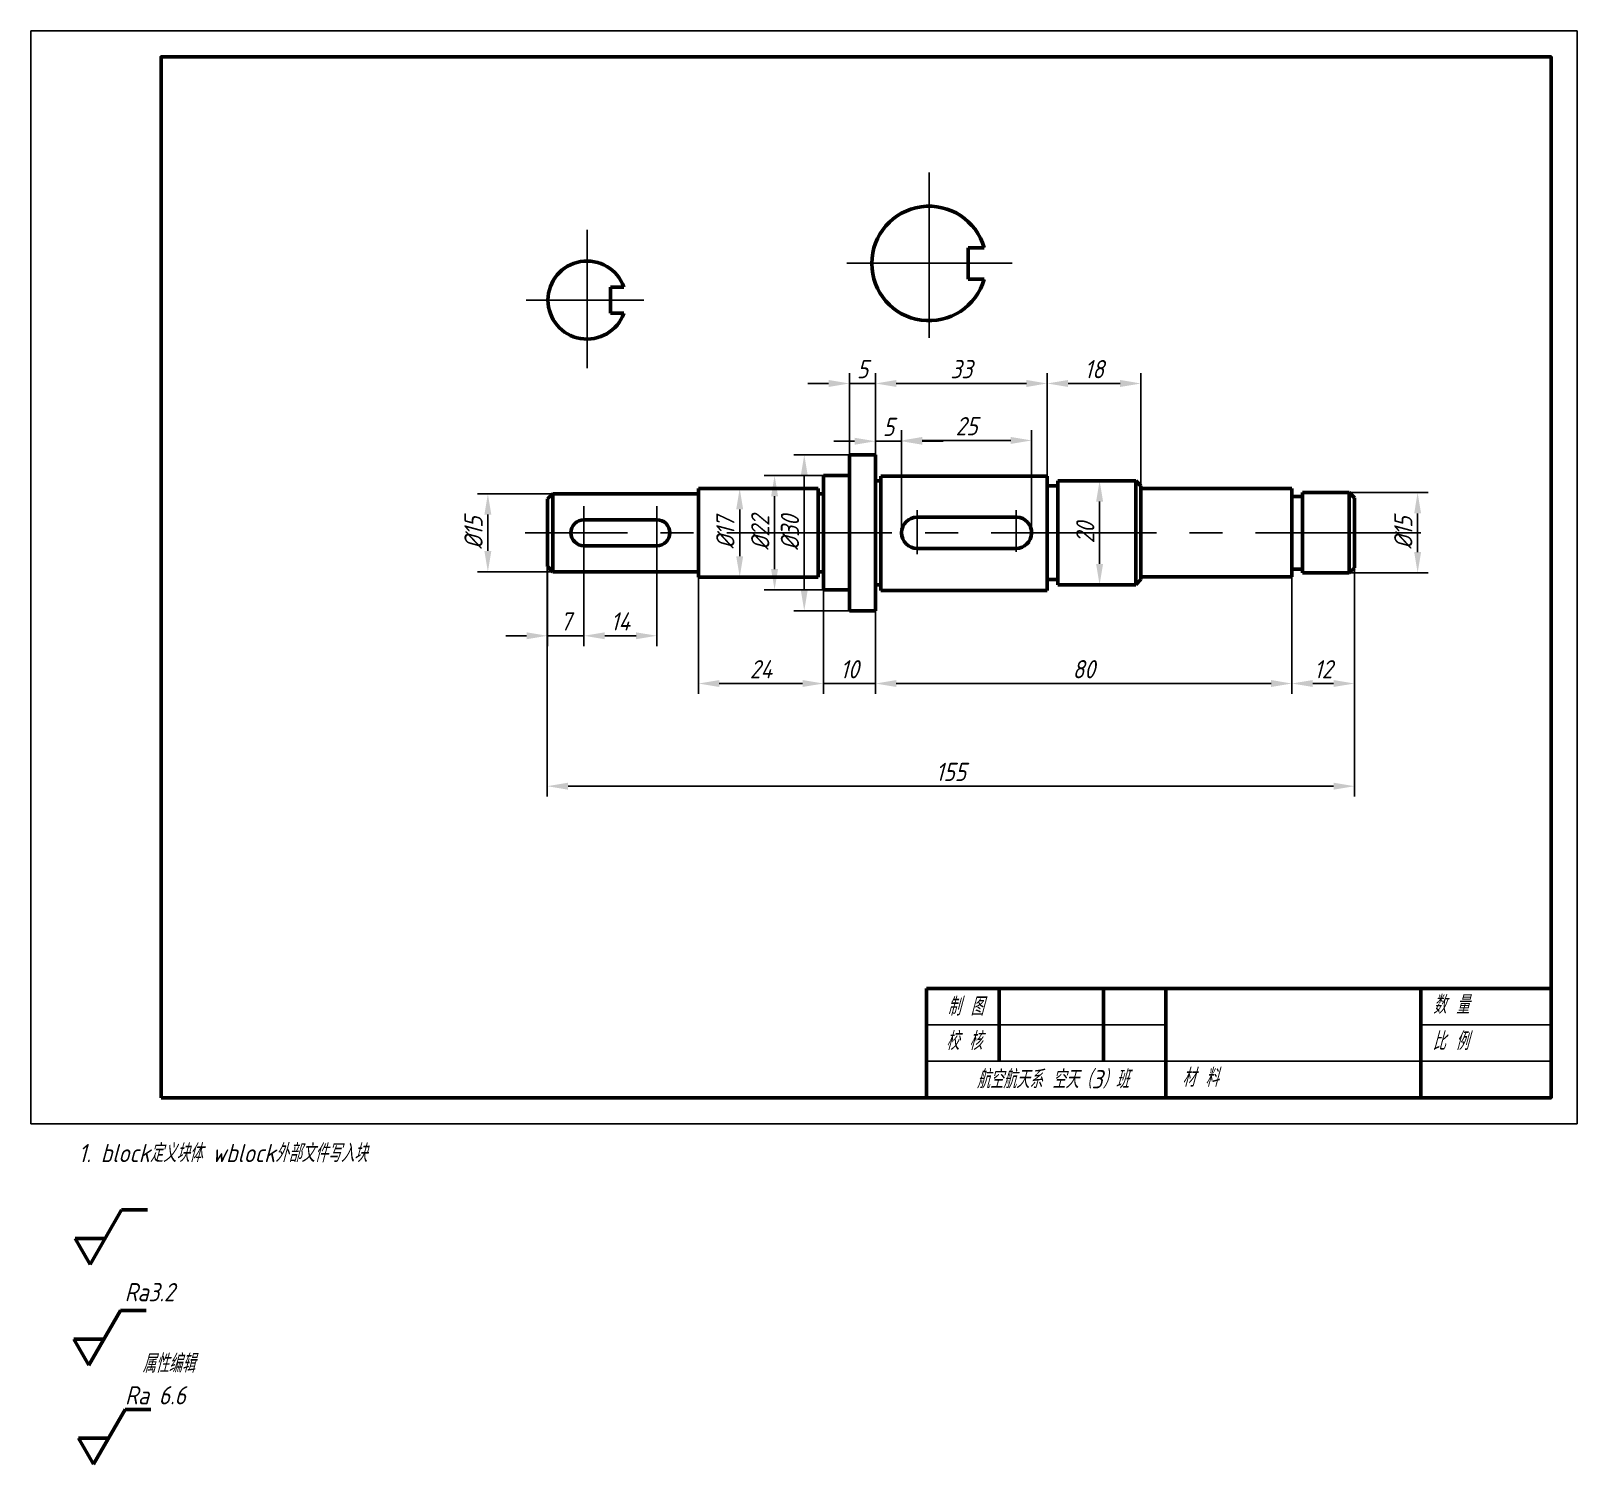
# Model space of a CAD drawing. Header units: millimetres. Extents: x 0 to 297, y -65 to 210.
import ezdxf

# ---------------------------------------------------------------- set-up
doc = ezdxf.new("R2010")
doc.units = ezdxf.units.MM
doc.header["$PDMODE"] = 35
doc.linetypes.add('CENTER', pattern=[50.8, 31.75, -6.35, 6.35, -6.35])
for name, color, linetype, lineweight in [('文字标注', 7, 'Continuous', 25), ('点画线', 1, 'CENTER', 25), ('粗实线', 7, 'Continuous', 50), ('粗实线 @ 1', 7, 'Continuous', 50), ('细实线', 3, 'Continuous', 25)]:
    doc.layers.add(name, color=color, linetype=linetype, lineweight=lineweight)
doc.styles.add('国标汉字', font='gbeitc.shx', dxfattribs={"height": 3.5, "bigfont": 'gbcbig.shx'})
doc.dimstyles.new('国标尺寸', dxfattribs={"dimtxt": 3.5, "dimasz": 4, "dimexe": 2, "dimexo": 0, "dimgap": 1, "dimtad": 1, "dimtoh": 1, "dimdec": 0, "dimdsep": 46, "dimtxsty": '国标汉字', "dimcen": 3.5, "dimclre": 256, "dimaunit": 1, "dimadec": 0, "dimazin": 0, "dimtfac": 1, "dimtdec": 0, "dimtmove": 0, "dimatfit": 3, "dimfxl": 1, "dimarcsym": 0})
doc.dimstyles.new('直径标注', dxfattribs={"dimtxt": 3.5, "dimasz": 4, "dimexe": 2, "dimexo": 0, "dimgap": 1, "dimtad": 1, "dimtoh": 1, "dimdec": 0, "dimdsep": 46, "dimtxsty": '国标汉字', "dimcen": 3.5, "dimclre": 256, "dimaunit": 1, "dimadec": 0, "dimazin": 0, "dimtfac": 1, "dimtdec": 0, "dimtmove": 0, "dimatfit": 3, "dimfxl": 1, "dimarcsym": 0})

# ---------------------------------------------------------------- blocks, each defined once
blk = doc.blocks.new('粗糙度符号')
at = {"layer": '粗实线'}
for p, q in [((0, 0), (6.06, 10.5)), ((6.06, 10.5), (11.02, 10.5)), ((-2.89, 5), (0, 0)), ((-2.89, 5), (2.89, 5))]:
    blk.add_line(p, q, dxfattribs=at)
at = {"style": '国标汉字'}
blk.add_attdef('粗糙度', (6.06, 11.48), '', height=3.5, dxfattribs=at)
blk = doc.blocks.new('*D10')
at = {"layer": 'Defpoints', "color": 0, "transparency": 16777216}
for p in [(100.23, 121.06), (87.77, 106.06), (100.23, 106.06)]:
    blk.add_point(p, dxfattribs=at)
at = {"layer": '细实线', "lineweight": -2, "transparency": 16777216}
for p, q in [((100.23, 121.06), (85.77, 121.06)), ((100.23, 106.06), (85.77, 106.06))]:
    blk.add_line(p, q, dxfattribs=at)
at = {"layer": '细实线', "color": 0, "lineweight": -2, "transparency": 16777216}
blk.add_line((87.77, 117.06), (87.77, 110.06), dxfattribs=at)
at = {"layer": '细实线', "color": 0, "transparency": 16777216}
for points in [[(87.11, 117.06), (88.44, 117.06), (87.77, 121.06)], [(87.11, 110.06), (88.44, 110.06), (87.77, 106.06)]]:
    blk.add_solid(points, dxfattribs=at)
at = {"layer": '细实线', "color": 0, "transparency": 16777216, "insert": (85.02, 113.56), "char_height": 3.5, "attachment_point": 5, "rotation": 90, "style": '国标汉字'}
blk.add_mtext('%%C15', dxfattribs=at)
blk = doc.blocks.new('*D16')
at = {"layer": 'Defpoints', "color": 0, "transparency": 16777216}
for p in [(152.23, 124.57), (142.85, 102.57), (152.23, 102.57)]:
    blk.add_point(p, dxfattribs=at)
at = {"layer": '细实线', "lineweight": -2, "transparency": 16777216}
for p, q in [((152.23, 124.57), (140.85, 124.57)), ((152.23, 102.57), (140.85, 102.57))]:
    blk.add_line(p, q, dxfattribs=at)
at = {"layer": '细实线', "color": 0, "lineweight": -2, "transparency": 16777216}
blk.add_line((142.85, 120.57), (142.85, 106.57), dxfattribs=at)
at = {"layer": '细实线', "color": 0, "transparency": 16777216}
for points in [[(142.18, 120.57), (143.51, 120.57), (142.85, 124.57)], [(142.18, 106.57), (143.51, 106.57), (142.85, 102.57)]]:
    blk.add_solid(points, dxfattribs=at)
at = {"layer": '细实线', "color": 0, "transparency": 16777216, "insert": (140.1, 113.57), "char_height": 3.5, "attachment_point": 5, "rotation": 90, "style": '国标汉字'}
blk.add_mtext('%%C22', dxfattribs=at)
blk = doc.blocks.new('*D17')
at = {"layer": 'Defpoints', "color": 0, "transparency": 16777216}
for p in [(157.23, 128.56), (148.55, 98.56), (157.23, 98.56)]:
    blk.add_point(p, dxfattribs=at)
at = {"layer": '细实线', "lineweight": -2, "transparency": 16777216}
for p, q in [((157.23, 128.56), (146.55, 128.56)), ((157.23, 98.56), (146.55, 98.56))]:
    blk.add_line(p, q, dxfattribs=at)
at = {"layer": '细实线', "color": 0, "lineweight": -2, "transparency": 16777216}
blk.add_line((148.55, 124.56), (148.55, 102.56), dxfattribs=at)
at = {"layer": '细实线', "color": 0, "transparency": 16777216}
for points in [[(147.88, 124.56), (149.22, 124.56), (148.55, 128.56)], [(147.88, 102.56), (149.22, 102.56), (148.55, 98.56)]]:
    blk.add_solid(points, dxfattribs=at)
at = {"layer": '细实线', "color": 0, "transparency": 16777216, "insert": (145.8, 113.56), "char_height": 3.5, "attachment_point": 5, "rotation": 90, "style": '国标汉字'}
blk.add_mtext('%%C30', dxfattribs=at)
blk = doc.blocks.new('*D18')
at = {"layer": 'Defpoints', "color": 0, "transparency": 16777216}
for p in [(151.23, 122.06), (136.15, 105.06), (151.23, 105.06)]:
    blk.add_point(p, dxfattribs=at)
at = {"layer": '细实线', "lineweight": -2, "transparency": 16777216}
for p, q in [((151.23, 122.06), (134.15, 122.06)), ((151.23, 105.06), (134.15, 105.06))]:
    blk.add_line(p, q, dxfattribs=at)
at = {"layer": '细实线', "color": 0, "lineweight": -2, "transparency": 16777216}
blk.add_line((136.15, 118.06), (136.15, 109.06), dxfattribs=at)
at = {"layer": '细实线', "color": 0, "transparency": 16777216}
for points in [[(135.48, 118.06), (136.82, 118.06), (136.15, 122.06)], [(135.48, 109.06), (136.82, 109.06), (136.15, 105.06)]]:
    blk.add_solid(points, dxfattribs=at)
at = {"layer": '细实线', "color": 0, "transparency": 16777216, "insert": (133.4, 113.56), "char_height": 3.5, "attachment_point": 5, "rotation": 90, "style": '国标汉字'}
blk.add_mtext('%%C17', dxfattribs=at)
blk = doc.blocks.new('*D20')
at = {"layer": 'Defpoints', "color": 0, "transparency": 16777216}
for p in [(253.23, 121.27), (253.23, 105.85), (266.37, 105.85)]:
    blk.add_point(p, dxfattribs=at)
at = {"layer": '细实线', "lineweight": -2, "transparency": 16777216}
for p, q in [((253.23, 121.27), (268.37, 121.27)), ((253.23, 105.85), (268.37, 105.85))]:
    blk.add_line(p, q, dxfattribs=at)
at = {"layer": '细实线', "color": 0, "lineweight": -2, "transparency": 16777216}
blk.add_line((266.37, 117.27), (266.37, 109.85), dxfattribs=at)
at = {"layer": '细实线', "color": 0, "transparency": 16777216}
for points in [[(265.71, 117.27), (267.04, 117.27), (266.37, 121.27)], [(265.71, 109.85), (267.04, 109.85), (266.37, 105.85)]]:
    blk.add_solid(points, dxfattribs=at)
at = {"layer": '细实线', "color": 0, "transparency": 16777216, "insert": (263.62, 113.56), "char_height": 3.5, "attachment_point": 5, "rotation": 90, "style": '国标汉字'}
blk.add_mtext('%%C15', dxfattribs=at)
blk = doc.blocks.new('*D22')
at = {"layer": 'Defpoints', "color": 0, "transparency": 16777216}
for p in [(242.23, 106.56), (254.23, 106.56), (254.23, 84.59)]:
    blk.add_point(p, dxfattribs=at)
at = {"layer": '细实线', "lineweight": -2, "transparency": 16777216}
for p, q in [((242.23, 106.56), (242.23, 82.59)), ((254.23, 106.56), (254.23, 82.59))]:
    blk.add_line(p, q, dxfattribs=at)
at = {"layer": '细实线', "color": 0, "lineweight": -2, "transparency": 16777216}
blk.add_line((246.23, 84.59), (250.23, 84.59), dxfattribs=at)
at = {"layer": '细实线', "color": 0, "transparency": 16777216}
for points in [[(246.23, 85.26), (246.23, 83.93), (242.23, 84.59)], [(250.23, 85.26), (250.23, 83.93), (254.23, 84.59)]]:
    blk.add_solid(points, dxfattribs=at)
at = {"layer": '细实线', "color": 0, "transparency": 16777216, "insert": (248.23, 87.34), "char_height": 3.5, "attachment_point": 5, "style": '国标汉字'}
blk.add_mtext('12', dxfattribs=at)
blk = doc.blocks.new('*D23')
at = {"layer": 'Defpoints', "color": 0, "transparency": 16777216}
for p in [(242.23, 106.56), (162.23, 98.56), (162.23, 84.59)]:
    blk.add_point(p, dxfattribs=at)
at = {"layer": '细实线', "lineweight": -2, "transparency": 16777216}
for p, q in [((242.23, 106.56), (242.23, 82.59)), ((162.23, 98.56), (162.23, 82.59))]:
    blk.add_line(p, q, dxfattribs=at)
at = {"layer": '细实线', "color": 0, "lineweight": -2, "transparency": 16777216}
blk.add_line((238.23, 84.59), (166.23, 84.59), dxfattribs=at)
at = {"layer": '细实线', "color": 0, "transparency": 16777216}
for points in [[(166.23, 85.26), (166.23, 83.93), (162.23, 84.59)], [(238.23, 85.26), (238.23, 83.93), (242.23, 84.59)]]:
    blk.add_solid(points, dxfattribs=at)
at = {"layer": '细实线', "color": 0, "transparency": 16777216, "insert": (202.23, 87.34), "char_height": 3.5, "attachment_point": 5, "style": '国标汉字'}
blk.add_mtext('80', dxfattribs=at)
blk = doc.blocks.new('*D24')
at = {"layer": 'Defpoints', "color": 0, "transparency": 16777216}
for p in [(152.23, 102.57), (162.23, 98.56), (152.23, 84.59)]:
    blk.add_point(p, dxfattribs=at)
at = {"layer": '细实线', "lineweight": -2, "transparency": 16777216}
for p, q in [((152.23, 102.57), (152.23, 82.59)), ((162.23, 98.56), (162.23, 82.59))]:
    blk.add_line(p, q, dxfattribs=at)
at = {"layer": '细实线', "color": 0, "lineweight": -2, "transparency": 16777216}
for p, q in [((148.23, 84.59), (144.23, 84.59)), ((162.23, 84.59), (152.23, 84.59)), ((166.23, 84.59), (170.23, 84.59))]:
    blk.add_line(p, q, dxfattribs=at)
at = {"layer": '细实线', "color": 0, "transparency": 16777216}
for points in [[(148.23, 85.26), (148.23, 83.93), (152.23, 84.59)], [(166.23, 85.26), (166.23, 83.93), (162.23, 84.59)]]:
    blk.add_solid(points, dxfattribs=at)
at = {"layer": '细实线', "color": 0, "transparency": 16777216, "insert": (157.23, 87.34), "char_height": 3.5, "attachment_point": 5, "style": '国标汉字'}
blk.add_mtext('10', dxfattribs=at)
blk = doc.blocks.new('*D25')
at = {"layer": 'Defpoints', "color": 0, "transparency": 16777216}
for p in [(128.23, 105.06), (152.23, 102.57), (128.23, 84.59)]:
    blk.add_point(p, dxfattribs=at)
at = {"layer": '细实线', "lineweight": -2, "transparency": 16777216}
for p, q in [((128.23, 105.06), (128.23, 82.59)), ((152.23, 102.57), (152.23, 82.59))]:
    blk.add_line(p, q, dxfattribs=at)
at = {"layer": '细实线', "color": 0, "lineweight": -2, "transparency": 16777216}
blk.add_line((148.23, 84.59), (132.23, 84.59), dxfattribs=at)
at = {"layer": '细实线', "color": 0, "transparency": 16777216}
for points in [[(132.23, 85.26), (132.23, 83.93), (128.23, 84.59)], [(148.23, 85.26), (148.23, 83.93), (152.23, 84.59)]]:
    blk.add_solid(points, dxfattribs=at)
at = {"layer": '细实线', "color": 0, "transparency": 16777216, "insert": (140.23, 87.34), "char_height": 3.5, "attachment_point": 5, "style": '国标汉字'}
blk.add_mtext('24', dxfattribs=at)
blk = doc.blocks.new('*D28')
at = {"layer": 'Defpoints', "color": 0, "transparency": 16777216}
for p in [(99.2, 108.75), (106.23, 108.75), (99.2, 93.77)]:
    blk.add_point(p, dxfattribs=at)
at = {"layer": '细实线', "lineweight": -2, "transparency": 16777216}
for p, q in [((99.2, 108.75), (99.2, 91.77)), ((106.23, 108.75), (106.23, 91.77))]:
    blk.add_line(p, q, dxfattribs=at)
at = {"layer": '细实线', "color": 0, "lineweight": -2, "transparency": 16777216}
for p, q in [((95.2, 93.77), (91.2, 93.77)), ((106.23, 93.77), (99.2, 93.77)), ((110.23, 93.77), (114.23, 93.77))]:
    blk.add_line(p, q, dxfattribs=at)
at = {"layer": '细实线', "color": 0, "transparency": 16777216}
for points in [[(95.2, 94.43), (95.2, 93.1), (99.2, 93.77)], [(110.23, 94.43), (110.23, 93.1), (106.23, 93.77)]]:
    blk.add_solid(points, dxfattribs=at)
at = {"layer": '细实线', "color": 0, "transparency": 16777216, "insert": (102.72, 96.52), "char_height": 3.5, "attachment_point": 5, "style": '国标汉字'}
blk.add_mtext('7', dxfattribs=at)
blk = doc.blocks.new('*D29')
at = {"layer": 'Defpoints', "color": 0, "transparency": 16777216}
for p in [(106.23, 108.75), (120.23, 108.89), (120.23, 93.77)]:
    blk.add_point(p, dxfattribs=at)
at = {"layer": '细实线', "lineweight": -2, "transparency": 16777216}
for p, q in [((106.23, 108.75), (106.23, 91.77)), ((120.23, 108.89), (120.23, 91.77))]:
    blk.add_line(p, q, dxfattribs=at)
at = {"layer": '细实线', "color": 0, "lineweight": -2, "transparency": 16777216}
blk.add_line((110.23, 93.77), (116.23, 93.77), dxfattribs=at)
at = {"layer": '细实线', "color": 0, "transparency": 16777216}
for points in [[(110.23, 94.43), (110.23, 93.1), (106.23, 93.77)], [(116.23, 94.43), (116.23, 93.1), (120.23, 93.77)]]:
    blk.add_solid(points, dxfattribs=at)
at = {"layer": '细实线', "color": 0, "transparency": 16777216, "insert": (113.23, 96.52), "char_height": 3.5, "attachment_point": 5, "style": '国标汉字'}
blk.add_mtext('14', dxfattribs=at)
blk = doc.blocks.new('*D30')
at = {"layer": 'Defpoints', "color": 0, "transparency": 16777216}
for p in [(162.23, 142.25), (157.23, 128.56), (162.23, 128.56)]:
    blk.add_point(p, dxfattribs=at)
at = {"layer": '细实线', "lineweight": -2, "transparency": 16777216}
for p, q in [((157.23, 128.56), (157.23, 144.25)), ((162.23, 128.56), (162.23, 144.25))]:
    blk.add_line(p, q, dxfattribs=at)
at = {"layer": '细实线', "color": 0, "lineweight": -2, "transparency": 16777216}
for p, q in [((153.23, 142.25), (149.23, 142.25)), ((157.23, 142.25), (162.23, 142.25)), ((166.23, 142.25), (170.23, 142.25))]:
    blk.add_line(p, q, dxfattribs=at)
at = {"layer": '细实线', "color": 0, "transparency": 16777216}
for points in [[(153.23, 142.92), (153.23, 141.58), (157.23, 142.25)], [(166.23, 142.92), (166.23, 141.58), (162.23, 142.25)]]:
    blk.add_solid(points, dxfattribs=at)
at = {"layer": '细实线', "color": 0, "transparency": 16777216, "insert": (159.73, 145), "char_height": 3.5, "attachment_point": 5, "style": '国标汉字'}
blk.add_mtext('5', dxfattribs=at)
blk = doc.blocks.new('*D31')
at = {"layer": 'Defpoints', "color": 0, "transparency": 16777216}
for p in [(195.23, 142.25), (162.23, 128.56), (195.23, 124.46)]:
    blk.add_point(p, dxfattribs=at)
at = {"layer": '细实线', "lineweight": -2, "transparency": 16777216}
for p, q in [((162.23, 128.56), (162.23, 144.25)), ((195.23, 124.46), (195.23, 144.25))]:
    blk.add_line(p, q, dxfattribs=at)
at = {"layer": '细实线', "color": 0, "lineweight": -2, "transparency": 16777216}
blk.add_line((166.23, 142.25), (191.23, 142.25), dxfattribs=at)
at = {"layer": '细实线', "color": 0, "transparency": 16777216}
for points in [[(166.23, 142.92), (166.23, 141.58), (162.23, 142.25)], [(191.23, 142.92), (191.23, 141.58), (195.23, 142.25)]]:
    blk.add_solid(points, dxfattribs=at)
at = {"layer": '细实线', "color": 0, "transparency": 16777216, "insert": (178.73, 145), "char_height": 3.5, "attachment_point": 5, "style": '国标汉字'}
blk.add_mtext('33', dxfattribs=at)
blk = doc.blocks.new('*D32')
at = {"layer": 'Defpoints', "color": 0, "transparency": 16777216}
for p in [(213.23, 142.25), (195.23, 124.46), (213.23, 122.09)]:
    blk.add_point(p, dxfattribs=at)
at = {"layer": '细实线', "lineweight": -2, "transparency": 16777216}
for p, q in [((195.23, 124.46), (195.23, 144.25)), ((213.23, 122.09), (213.23, 144.25))]:
    blk.add_line(p, q, dxfattribs=at)
at = {"layer": '细实线', "color": 0, "lineweight": -2, "transparency": 16777216}
blk.add_line((199.23, 142.25), (209.23, 142.25), dxfattribs=at)
at = {"layer": '细实线', "color": 0, "transparency": 16777216}
for points in [[(199.23, 142.92), (199.23, 141.58), (195.23, 142.25)], [(209.23, 142.92), (209.23, 141.58), (213.23, 142.25)]]:
    blk.add_solid(points, dxfattribs=at)
at = {"layer": '细实线', "color": 0, "transparency": 16777216, "insert": (204.23, 145), "char_height": 3.5, "attachment_point": 5, "style": '国标汉字'}
blk.add_mtext('18', dxfattribs=at)
blk = doc.blocks.new('*D33')
at = {"layer": 'Defpoints', "color": 0, "transparency": 16777216}
for p in [(167.23, 131.15), (162.23, 128.56), (167.23, 128.56)]:
    blk.add_point(p, dxfattribs=at)
at = {"layer": '细实线', "color": 0, "lineweight": -2, "transparency": 16777216}
for p, q in [((158.23, 131.15), (154.23, 131.15)), ((162.23, 131.15), (167.23, 131.15)), ((171.23, 131.15), (175.23, 131.15))]:
    blk.add_line(p, q, dxfattribs=at)
at = {"layer": '细实线', "lineweight": -2, "transparency": 16777216}
for p, q in [((162.23, 128.56), (162.23, 133.15)), ((167.23, 128.56), (167.23, 133.15))]:
    blk.add_line(p, q, dxfattribs=at)
at = {"layer": '细实线', "color": 0, "transparency": 16777216}
for points in [[(158.23, 131.81), (158.23, 130.48), (162.23, 131.15)], [(171.23, 131.81), (171.23, 130.48), (167.23, 131.15)]]:
    blk.add_solid(points, dxfattribs=at)
at = {"layer": '细实线', "color": 0, "transparency": 16777216, "insert": (164.73, 133.9), "char_height": 3.5, "attachment_point": 5, "style": '国标汉字'}
blk.add_mtext('5', dxfattribs=at)
blk = doc.blocks.new('*D34')
at = {"layer": 'Defpoints', "color": 0, "transparency": 16777216}
for p in [(167.23, 131.15), (192.23, 131.3), (192.23, 113.56)]:
    blk.add_point(p, dxfattribs=at)
at = {"layer": '细实线', "lineweight": -2, "transparency": 16777216}
for p, q in [((167.23, 131.15), (167.23, 133.3)), ((192.23, 113.56), (192.23, 133.3))]:
    blk.add_line(p, q, dxfattribs=at)
at = {"layer": '细实线', "color": 0, "lineweight": -2, "transparency": 16777216}
blk.add_line((171.23, 131.3), (188.23, 131.3), dxfattribs=at)
at = {"layer": '细实线', "color": 0, "transparency": 16777216}
for points in [[(171.23, 131.97), (171.23, 130.63), (167.23, 131.3)], [(188.23, 131.97), (188.23, 130.63), (192.23, 131.3)]]:
    blk.add_solid(points, dxfattribs=at)
at = {"layer": '细实线', "color": 0, "transparency": 16777216, "insert": (179.73, 134.05), "char_height": 3.5, "attachment_point": 5, "style": '国标汉字'}
blk.add_mtext('25', dxfattribs=at)
blk = doc.blocks.new('*D35')
at = {"layer": 'Defpoints', "color": 0, "transparency": 16777216}
for p in [(197.23, 123.56), (205.28, 123.56), (197.23, 103.56)]:
    blk.add_point(p, dxfattribs=at)
at = {"layer": '细实线', "lineweight": -2, "transparency": 16777216}
for p, q in [((197.23, 123.56), (207.28, 123.56)), ((197.23, 103.56), (207.28, 103.56))]:
    blk.add_line(p, q, dxfattribs=at)
at = {"layer": '细实线', "color": 0, "lineweight": -2, "transparency": 16777216}
blk.add_line((205.28, 107.56), (205.28, 119.56), dxfattribs=at)
at = {"layer": '细实线', "color": 0, "transparency": 16777216}
for points in [[(204.61, 119.56), (205.95, 119.56), (205.28, 123.56)], [(204.61, 107.56), (205.95, 107.56), (205.28, 103.56)]]:
    blk.add_solid(points, dxfattribs=at)
at = {"layer": '细实线', "color": 0, "transparency": 16777216, "insert": (202.53, 113.56), "char_height": 3.5, "attachment_point": 5, "rotation": 90, "style": '国标汉字'}
blk.add_mtext('20', dxfattribs=at)
blk = doc.blocks.new('*D36')
at = {"layer": 'Defpoints', "color": 0, "transparency": 16777216}
for p in [(99.19, 106.85), (254.23, 106.85), (99.19, 64.86)]:
    blk.add_point(p, dxfattribs=at)
at = {"layer": '细实线', "lineweight": -2, "transparency": 16777216}
for p, q in [((99.19, 106.85), (99.19, 62.86)), ((254.23, 106.85), (254.23, 62.86))]:
    blk.add_line(p, q, dxfattribs=at)
at = {"layer": '细实线', "color": 0, "lineweight": -2, "transparency": 16777216}
blk.add_line((250.23, 64.86), (103.19, 64.86), dxfattribs=at)
at = {"layer": '细实线', "color": 0, "transparency": 16777216}
for points in [[(103.19, 65.53), (103.19, 64.19), (99.19, 64.86)], [(250.23, 65.53), (250.23, 64.19), (254.23, 64.86)]]:
    blk.add_solid(points, dxfattribs=at)
at = {"layer": '细实线', "color": 0, "transparency": 16777216, "insert": (176.71, 67.61), "char_height": 3.5, "attachment_point": 5, "style": '国标汉字'}
blk.add_mtext('155', dxfattribs=at)

msp = doc.modelspace()

# ---------------------------------------------------------------- linework, layer by layer
at = {"layer": '点画线'}
for p, q in [((172.53, 182.78), (172.53, 148.77)), ((106.82, 171.8), (106.82, 145.2)), ((188.49, 165.35), (155.73, 165.35)), ((95.1, 158.28), (117.76, 158.28)), ((106.23, 118.65), (106.23, 108.75)), ((120.23, 118.65), (120.23, 108.78)), ((170.23, 109.46), (170.23, 117.9)), ((189.23, 109.88), (189.23, 117.91)), ((267, 113.56), (94.95, 113.56))]:
    msp.add_line(p, q, dxfattribs=at)
at = {"layer": '粗实线'}
for p, q in [((180.03, 165.31), (180.03, 168.31)), ((180.03, 168.31), (183.11, 168.31)), ((180.03, 162.31), (180.03, 165.31)), ((111.32, 158.28), (111.32, 160.78)), ((111.32, 160.78), (111.32, 155.78)), ((111.32, 160.78), (113.89, 160.78)), ((183.11, 162.31), (180.03, 162.31)), ((111.32, 155.78), (113.89, 155.78)), ((162.23, 128.56), (157.23, 128.56)), ((157.23, 128.56), (157.23, 98.56)), ((162.23, 98.56), (162.23, 128.56)), ((151.23, 122.06), (128.23, 122.06)), ((128.23, 122.06), (128.23, 105.06)), ((151.23, 122.06), (151.23, 105.06)), ((157.23, 124.57), (152.23, 124.57)), ((152.23, 124.57), (152.23, 102.57)), ((162.23, 113.56), (162.23, 123.56)), ((162.23, 123.56), (163.23, 123.56)), ((195.23, 124.46), (163.23, 124.46)), ((163.23, 124.46), (163.23, 102.46)), ((163.23, 123.56), (163.23, 103.56)), ((195.23, 124.46), (195.23, 102.46)), ((197.23, 122.56), (195.23, 122.56)), ((197.23, 122.56), (196.23, 122.56)), ((212.23, 123.56), (197.23, 123.56)), ((197.23, 103.56), (197.23, 123.56)), ((197.23, 123.56), (197.23, 122.56)), ((212.23, 113.56), (212.23, 123.56)), ((212.23, 123.56), (212.23, 122.56)), ((213.23, 122.56), (212.23, 123.56)), ((213.23, 122.56), (213.23, 104.56)), ((242.23, 122.09), (213.23, 122.09)), ((242.23, 122.09), (242.23, 105.09)), ((100.23, 121.06), (99.23, 120.06)), ((99.23, 120.06), (99.23, 107.06)), ((128.23, 121.06), (100.23, 121.06)), ((100.23, 121.06), (100.23, 106.06)), ((128.23, 113.56), (128.23, 121.06)), ((152.23, 121.06), (151.23, 121.06)), ((242.23, 113.56), (242.23, 120.56)), ((242.23, 120.56), (244.23, 120.56)), ((244.23, 121.27), (244.23, 105.85)), ((244.23, 121.27), (253.23, 121.27)), ((244.23, 120.56), (244.23, 106.56)), ((253.23, 121.27), (253.23, 105.85)), ((253.23, 121.27), (253.23, 120.27)), ((254.23, 120.27), (253.23, 121.27)), ((254.23, 120.27), (254.23, 106.85)), ((120.23, 116.06), (106.23, 116.06)), ((189.37, 116.56), (170.23, 116.56)), ((167.23, 113.59), (167.23, 113.47)), ((212.23, 113.56), (212.23, 103.56)), ((106.23, 111.06), (120.23, 111.06)), ((170.26, 110.56), (189.27, 110.56)), ((99.23, 107.06), (100.23, 106.06)), ((100.23, 106.06), (128.23, 106.06)), ((128.23, 105.06), (151.23, 105.06)), ((151.23, 106.06), (152.23, 106.06)), ((197.23, 104.56), (195.23, 104.56)), ((197.23, 104.56), (196.23, 104.56)), ((197.23, 103.56), (197.23, 104.56)), ((212.23, 103.56), (212.23, 104.56)), ((213.23, 104.56), (212.23, 103.56)), ((242.23, 105.09), (213.23, 105.09)), ((244.23, 106.56), (242.23, 106.56)), ((244.23, 105.85), (253.23, 105.85)), ((253.23, 105.85), (253.23, 106.85)), ((254.23, 106.85), (253.23, 105.85)), ((152.23, 102.57), (157.23, 102.57)), ((163.23, 103.56), (162.23, 103.56)), ((195.23, 102.46), (163.23, 102.46)), ((212.23, 103.56), (197.23, 103.56)), ((157.23, 98.56), (162.23, 98.56)), ((292, 26), (172, 26)), ((172, 26), (172, 5)), ((186, 12), (186, 26)), ((206, 12), (206, 26)), ((218, 5), (218, 26)), ((267, 5), (267, 26))]:
    msp.add_line(p, q, dxfattribs=at)
msp.add_lwpolyline([(25, 5), (292, 5), (292, 205), (25, 205)], close=True, dxfattribs=at)
for centre, radius, start, end in [((172.53, 165.31), 11, 15.8266, 344.1734), ((106.82, 158.28), 7.5, 19.4712, 340.5288), ((106.23, 113.56), 2.5, 90, 270), ((120.23, 113.56), 2.5, 270, 90), ((170.23, 113.56), 3, 90, 270), ((189.23, 113.56), 3, 270, 87.3083)]:
    msp.add_arc(centre, radius, start, end, dxfattribs=at)
at = {"layer": '细实线'}
for p, q in [((167.23, 113.56), (167.23, 131.9)), ((172, 19), (218, 19)), ((292, 19), (267, 19)), ((292, 12), (172, 12))]:
    msp.add_line(p, q, dxfattribs=at)
msp.add_lwpolyline([(0, 0), (297, 0), (297, 210), (0, 210)], close=True, dxfattribs=at)

# ---------------------------------------------------------------- block references
at = {"layer": '粗实线 @ 1'}
for p in [(11.37, -27.05), (11.14, -46.42)]:
    msp.add_blockref('粗糙度符号', p, dxfattribs=at)
msp.add_blockref('粗糙度符号', (12.02, -65.41), dxfattribs=at).add_auto_attribs({'粗糙度': 'Ra 6.6'})

# ---------------------------------------------------------------- texts
at = {"layer": '文字标注', "style": '国标汉字'}
for s, p in [('制 图', (176.04, 20.77)), ('数 量', (269.32, 21.12)), ('校 核', (175.76, 14.16)), ('比 例', (269.21, 14.13)), ('航空航天系 空天（3）班', (181.67, 6.8)), ('材 料', (221.15, 7.09)), ('1. block定义块体 wblock外部文件写入块', (9.14, -7.39)), ('Ra3.2', (18, -34.12)), ('属性编辑', (21.4, -47.82))]:
    msp.add_text(s, height=3.5, dxfattribs=at).set_placement(p)

# ---------------------------------------------------------------- dimensions: what is measured, and where the dimension line sits
at = {"layer": '细实线'}
for base, p1, p2, picture, middle in [((162.23, 142.25), (157.23, 128.56), (162.23, 128.56), '*D30', (159.73, 145)), ((167.23, 131.15), (162.23, 128.56), (167.23, 128.56), '*D33', (164.73, 133.9)), ((192.23, 131.3), (167.23, 131.15), (192.23, 113.56), '*D34', (179.73, 134.05)), ((99.2, 93.77), (106.23, 108.75), (99.2, 108.75), '*D28', (102.72, 96.52)), ((99.19, 64.86), (254.23, 106.85), (99.19, 106.85), '*D36', (176.71, 67.61)), ((254.23, 84.59), (242.23, 106.56), (254.23, 106.56), '*D22', (248.23, 87.34))]:
    dim = msp.add_linear_dim(base=base, p1=p1, p2=p2, dimstyle='国标尺寸', dxfattribs=at)
    dim.commit()
    dim.dimension.update_dxf_attribs({"geometry": picture, "text_midpoint": middle})
for base, p1, p2, picture, middle in [((195.23, 142.25), (162.23, 128.56), (195.23, 124.46), '*D31', (178.73, 145)), ((213.23, 142.25), (195.23, 124.46), (213.23, 122.09), '*D32', (204.23, 145)), ((120.23, 93.77), (106.23, 108.75), (120.23, 108.89), '*D29', (113.23, 96.52)), ((128.23, 84.59), (152.23, 102.57), (128.23, 105.06), '*D25', (140.23, 87.34)), ((162.23, 84.59), (242.23, 106.56), (162.23, 98.56), '*D23', (202.23, 87.34)), ((152.23, 84.59), (162.23, 98.56), (152.23, 102.57), '*D24', (157.23, 87.34))]:
    dim = msp.add_linear_dim(base=base, p1=p1, p2=p2, dimstyle='国标尺寸', override={"dimtmove": 1}, dxfattribs=at)
    dim.commit()
    dim.dimension.update_dxf_attribs({"geometry": picture, "text_midpoint": middle})
for base, p1, p2, picture, middle in [((148.55, 98.56), (157.23, 128.56), (157.23, 98.56), '*D17', (145.8, 113.56)), ((136.15, 105.06), (151.23, 122.06), (151.23, 105.06), '*D18', (133.4, 113.56)), ((142.85, 102.57), (152.23, 124.57), (152.23, 102.57), '*D16', (140.1, 113.57)), ((87.77, 106.06), (100.23, 121.06), (100.23, 106.06), '*D10', (85.02, 113.56)), ((266.37, 105.85), (253.23, 121.27), (253.23, 105.85), '*D20', (263.62, 113.56))]:
    dim = msp.add_linear_dim(base=base, p1=p1, p2=p2, angle=90, dimstyle='直径标注', override={"dimpost": '%%C<>'}, dxfattribs=at)
    dim.commit()
    dim.dimension.update_dxf_attribs({"geometry": picture, "text_midpoint": middle})
dim = msp.add_linear_dim(base=(205.28, 123.56), p1=(197.23, 103.56), p2=(197.23, 123.56), angle=90, dimstyle='国标尺寸', dxfattribs=at)
dim.commit()
dim.dimension.update_dxf_attribs({"geometry": '*D35', "text_midpoint": (202.53, 113.56)})

doc.saveas('drawing.dxf')
